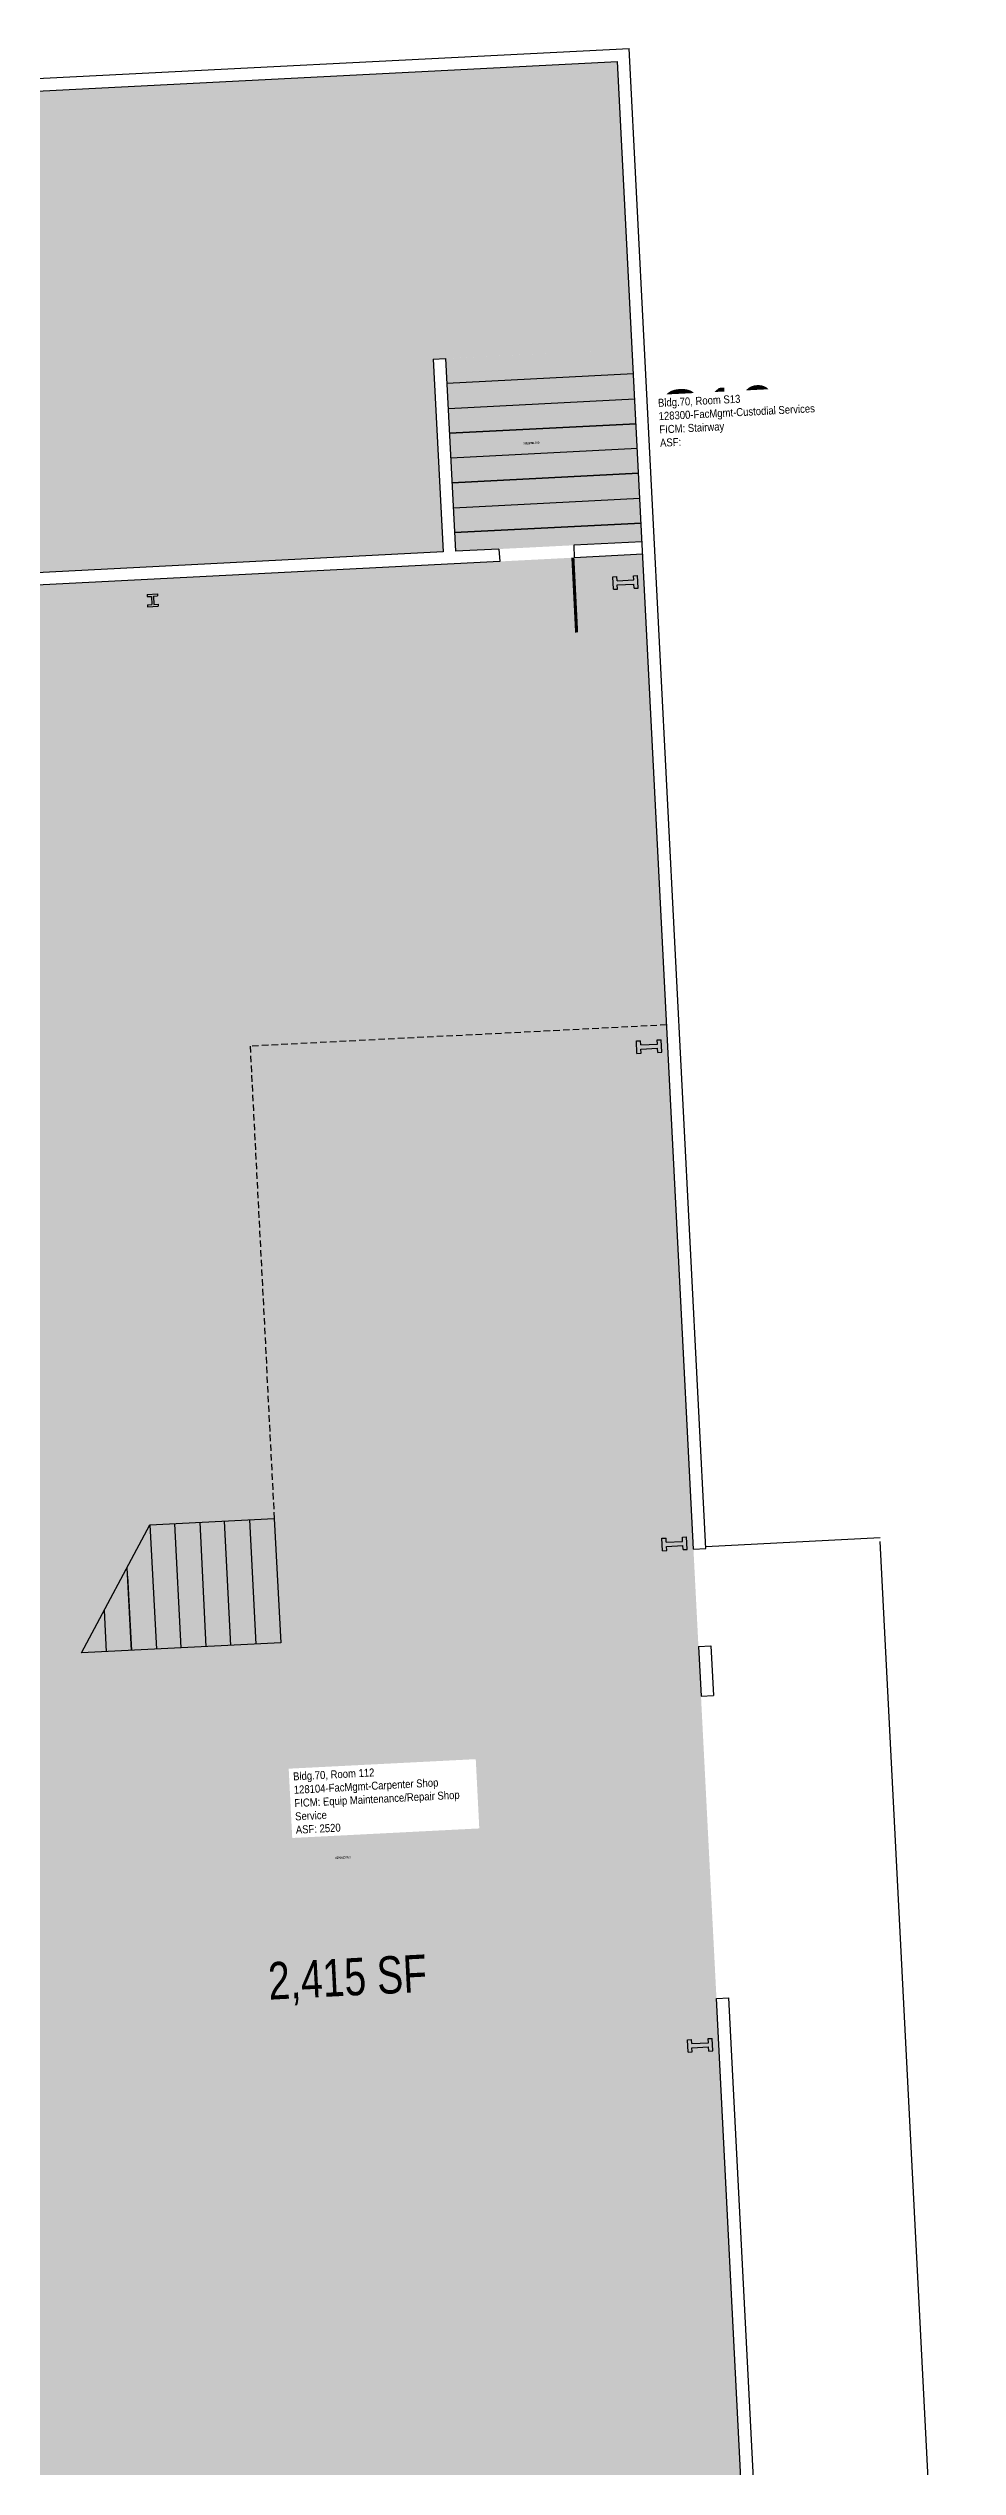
# Model space of a CAD drawing. Header units: inches. Extents: x 69217536 to 69218852, y 27687196 to 27690610.
# Drawn here: x 69218318 to 69218756, y 27689439 to 27690604 of the extents above; entities that cross this region are included whole.
import ezdxf
from ezdxf.enums import TextEntityAlignment as Align

# ---------------------------------------------------------------- set-up
doc = ezdxf.new("R2010")
doc.units = ezdxf.units.IN
doc.header["$LTSCALE"] = 50
doc.header["$MEASUREMENT"] = 0
doc.linetypes.add('DASHED2', pattern=[0.375, 0.25, -0.125])
for name, color, linetype in [('A-COLS', 5, 'CONTINUOUS'), ('A-DOOR', 2, 'CONTINUOUS'), ('A-FLOR', 3, 'CONTINUOUS'), ('A-IDEN-RNUM', 7, 'CONTINUOUS'), ('A-IDEN-SNUM', 4, 'CONTINUOUS'), ('A-IDEN-VNUM', 4, 'CONTINUOUS'), ('A-WALL', 5, 'CONTINUOUS'), ('AREA-TEXT', 3, 'CONTINUOUS'), ('Rooms-Category-Color', 7, 'CONTINUOUS'), ('Rooms-College-Color', 7, 'CONTINUOUS'), ('Rooms-Department-Color', 7, 'CONTINUOUS'), ('Rooms-Division-Color', 7, 'CONTINUOUS'), ('Rooms-Information', 7, 'CONTINUOUS')]:
    doc.layers.add(name, color=color, linetype=linetype)
doc.styles.add('CP_AREA', font='arial.ttf', dxfattribs={"height": 15})
doc.styles.add('CP_ROOMSNUMBER', font='arial.ttf', dxfattribs={"height": 1})
doc.styles.add('CP_ROOMVNUMBER', font='arial.ttf', dxfattribs={"width": 0.85, "height": 0.075})

msp = doc.modelspace()

# ---------------------------------------------------------------- hatches: boundary and pattern name
at = {"layer": 'Rooms-Category-Color', "linetype": 'ByBlock', "true_color": 0xe3c5e1}
for points in [[(69218591.8, 27690598.1), (69217773.7, 27690556.4), (69217770.9, 27690556.2), (69217777.2, 27690432.5), (69217801.2, 27690433.8), (69217806.7, 27690325.9), (69218507.8, 27690361.7), (69218503, 27690454.6), (69218598.9, 27690459.5)], [(69218639.5, 27689664.4), (69218628.4, 27689881.1), (69218604, 27690360.6), (69218587.5, 27690359.8), (69218250.4, 27690342.6), (69218283.5, 27689694.2), (69218300.5, 27689361.7), (69218654, 27689379.7)]]:
    msp.add_hatch(color=254, dxfattribs=at).paths.add_polyline_path(points)
at = {"layer": 'Rooms-Category-Color', "linetype": 'ByBlock', "true_color": 0xadadad}
msp.add_hatch(color=253, dxfattribs=at).paths.add_polyline_path([(69218598.9, 27690459.5), (69218509, 27690454.9), (69218513.8, 27690362), (69218534.7, 27690363.1), (69218603.7, 27690366.6)])
at = {"layer": 'Rooms-College-Color', "linetype": 'ByBlock', "true_color": 0x80bc67}
for points in [[(69218591.8, 27690598.1), (69217773.7, 27690556.4), (69217770.9, 27690556.2), (69217777.2, 27690432.5), (69217801.2, 27690433.8), (69217806.7, 27690325.9), (69218507.8, 27690361.7), (69218503, 27690454.6), (69218598.9, 27690459.5)], [(69218639.5, 27689664.4), (69218628.4, 27689881.1), (69218604, 27690360.6), (69218587.5, 27690359.8), (69218250.4, 27690342.6), (69218283.5, 27689694.2), (69218300.5, 27689361.7), (69218654, 27689379.7)]]:
    msp.add_hatch(color=83, dxfattribs=at).paths.add_polyline_path(points)
at = {"layer": 'Rooms-College-Color', "linetype": 'ByBlock', "true_color": 0xadadad}
msp.add_hatch(color=253, dxfattribs=at).paths.add_polyline_path([(69218598.9, 27690459.5), (69218509, 27690454.9), (69218513.8, 27690362), (69218534.7, 27690363.1), (69218603.7, 27690366.6)])
at = {"layer": 'Rooms-Department-Color', "linetype": 'ByBlock', "true_color": 0x80bc67}
for points in [[(69218591.8, 27690598.1), (69217773.7, 27690556.4), (69217770.9, 27690556.2), (69217777.2, 27690432.5), (69217801.2, 27690433.8), (69217806.7, 27690325.9), (69218507.8, 27690361.7), (69218503, 27690454.6), (69218598.9, 27690459.5)], [(69218639.5, 27689664.4), (69218628.4, 27689881.1), (69218604, 27690360.6), (69218587.5, 27690359.8), (69218250.4, 27690342.6), (69218283.5, 27689694.2), (69218300.5, 27689361.7), (69218654, 27689379.7)]]:
    msp.add_hatch(color=83, dxfattribs=at).paths.add_polyline_path(points)
at = {"layer": 'Rooms-Department-Color', "linetype": 'ByBlock', "true_color": 0xacacac}
msp.add_hatch(color=253, dxfattribs=at).paths.add_polyline_path([(69218598.9, 27690459.5), (69218509, 27690454.9), (69218513.8, 27690362), (69218534.7, 27690363.1), (69218603.7, 27690366.6)])
at = {"layer": 'Rooms-Division-Color', "linetype": 'ByBlock', "true_color": 0x80bc67}
for points in [[(69218591.8, 27690598.1), (69217773.7, 27690556.4), (69217770.9, 27690556.2), (69217777.2, 27690432.5), (69217801.2, 27690433.8), (69217806.7, 27690325.9), (69218507.8, 27690361.7), (69218503, 27690454.6), (69218598.9, 27690459.5)], [(69218639.5, 27689664.4), (69218628.4, 27689881.1), (69218604, 27690360.6), (69218587.5, 27690359.8), (69218250.4, 27690342.6), (69218283.5, 27689694.2), (69218300.5, 27689361.7), (69218654, 27689379.7)]]:
    msp.add_hatch(color=83, dxfattribs=at).paths.add_polyline_path(points)
at = {"layer": 'Rooms-Division-Color', "linetype": 'ByBlock', "true_color": 0xadadad}
msp.add_hatch(color=253, dxfattribs=at).paths.add_polyline_path([(69218598.9, 27690459.5), (69218509, 27690454.9), (69218513.8, 27690362), (69218534.7, 27690363.1), (69218603.7, 27690366.6)])

# ---------------------------------------------------------------- linework, layer by layer
at = {"layer": 'A-COLS'}
for p, q in [((69218365.1, 27690341.2), (69218370.1, 27690341.5)), ((69218370.1, 27690341.5), (69218370.2, 27690340.5)), ((69218589.5, 27690349.7), (69218591.5, 27690349.8)), ((69218589.8, 27690343.7), (69218589.5, 27690349.7)), ((69218589.8, 27690343.7), (69218591.8, 27690343.8)), ((69218591.6, 27690347.8), (69218591.5, 27690349.8)), ((69218591.6, 27690347.8), (69218599.6, 27690348.2)), ((69218591.7, 27690345.8), (69218599.7, 27690346.2)), ((69218591.8, 27690343.8), (69218591.7, 27690345.8)), ((69218599.5, 27690350.2), (69218601.5, 27690350.3)), ((69218599.6, 27690348.2), (69218599.5, 27690350.2)), ((69218599.8, 27690344.2), (69218599.7, 27690346.2)), ((69218599.8, 27690344.2), (69218601.8, 27690344.3)), ((69218601.8, 27690344.3), (69218601.5, 27690350.3)), ((69218365.1, 27690341.2), (69218365.2, 27690340.2)), ((69218365.2, 27690340.2), (69218367.2, 27690340.3)), ((69218365.4, 27690336.2), (69218367.4, 27690336.4)), ((69218365.4, 27690336.2), (69218365.4, 27690335.2)), ((69218365.4, 27690335.2), (69218370.4, 27690335.5)), ((69218367.2, 27690340.3), (69218367.4, 27690336.4)), ((69218368.2, 27690340.4), (69218370.2, 27690340.5)), ((69218368.2, 27690340.4), (69218368.4, 27690336.4)), ((69218368.4, 27690336.4), (69218370.4, 27690336.5)), ((69218370.4, 27690336.5), (69218370.4, 27690335.5)), ((69218600.9, 27690126), (69218602.9, 27690126.1)), ((69218601.2, 27690120), (69218600.9, 27690126)), ((69218601.2, 27690120), (69218603.2, 27690120.1)), ((69218603, 27690124.1), (69218602.9, 27690126.1)), ((69218603, 27690124.1), (69218611, 27690124.5)), ((69218603.1, 27690122.1), (69218611.1, 27690122.5)), ((69218603.2, 27690120.1), (69218603.1, 27690122.1)), ((69218610.9, 27690126.5), (69218612.9, 27690126.6)), ((69218611, 27690124.5), (69218610.9, 27690126.5)), ((69218611.2, 27690120.5), (69218611.1, 27690122.5)), ((69218611.2, 27690120.5), (69218613.2, 27690120.6)), ((69218613.2, 27690120.6), (69218612.9, 27690126.6)), ((69218623.1, 27689886.8), (69218625.1, 27689886.9)), ((69218625.4, 27689880.9), (69218625.1, 27689886.9)), ((69218613.2, 27689886.3), (69218615.2, 27689886.4)), ((69218613.5, 27689880.3), (69218613.2, 27689886.3)), ((69218613.5, 27689880.3), (69218615.5, 27689880.4)), ((69218615.3, 27689884.4), (69218615.2, 27689886.4)), ((69218615.3, 27689884.4), (69218623.2, 27689884.8)), ((69218615.4, 27689882.4), (69218623.3, 27689882.8)), ((69218615.5, 27689880.4), (69218615.4, 27689882.4)), ((69218623.2, 27689884.8), (69218623.1, 27689886.8)), ((69218623.4, 27689880.8), (69218623.3, 27689882.8)), ((69218623.4, 27689880.8), (69218625.4, 27689880.9)), ((69218625.5, 27689644.6), (69218627.5, 27689644.7)), ((69218625.8, 27689638.6), (69218625.5, 27689644.6)), ((69218627.6, 27689642.7), (69218627.5, 27689644.7)), ((69218627.6, 27689642.7), (69218635.6, 27689643.1)), ((69218635.5, 27689645.1), (69218637.5, 27689645.2)), ((69218635.6, 27689643.1), (69218635.5, 27689645.1)), ((69218637.8, 27689639.2), (69218637.5, 27689645.2)), ((69218625.8, 27689638.6), (69218627.8, 27689638.7)), ((69218627.7, 27689640.7), (69218635.7, 27689641.1)), ((69218627.8, 27689638.7), (69218627.7, 27689640.7)), ((69218635.8, 27689639.1), (69218635.7, 27689641.1)), ((69218635.8, 27689639.1), (69218637.8, 27689639.2))]:
    msp.add_line(p, q, dxfattribs=at)
at = {"layer": 'A-DOOR', "linetype": 'Continuous'}
msp.add_lwpolyline([(69218570.3, 27690358.9, 1.5, 1.5, 0), (69218572.1, 27690322.9, 0, 0, 0), (69218572.8, 27690323, 0, 0, -0.414214), (69218535.1, 27690357.1, 0, 0, -0.414214)], format="xyseb", dxfattribs=at)
at = {"layer": 'A-FLOR'}
for p, q in [((69218599.5, 27690447.5), (69218509.6, 27690442.9)), ((69218510.3, 27690430.9), (69218600.1, 27690435.5)), ((69218510.9, 27690418.9), (69218600.8, 27690423.5)), ((69218600.8, 27690423.5), (69218510.9, 27690418.9)), ((69218601.4, 27690411.5), (69218511.5, 27690406.9)), ((69218602, 27690399.6), (69218512.1, 27690395)), ((69218512.1, 27690395), (69218602, 27690399.6)), ((69218512.7, 27690383), (69218602.6, 27690387.6)), ((69218513.3, 27690371), (69218603.2, 27690375.6)), ((69218603.2, 27690375.6), (69218513.3, 27690371)), ((69218333.6, 27689831), (69218366.5, 27689892.7)), ((69218366.5, 27689892.7), (69218426.4, 27689895.8)), ((69218366.5, 27689892.7), (69218369.6, 27689832.8)), ((69218381.6, 27689833.4), (69218378.5, 27689893.3)), ((69218390.5, 27689894), (69218393.5, 27689834)), ((69218405.5, 27689834.6), (69218402.5, 27689894.6)), ((69218414.4, 27689895.2), (69218417.5, 27689835.3)), ((69218426.4, 27689895.8), (69218429.5, 27689835.9)), ((69218755.7, 27689153.6), (69218718.4, 27689884.7)), ((69218357.6, 27689832.2), (69218355.5, 27689872.1)), ((69218355.7, 27689868.1), (69218357.6, 27689832.2)), ((69218345.6, 27689831.6), (69218344.6, 27689851.6)), ((69218429.5, 27689835.9), (69218333.6, 27689831))]:
    msp.add_line(p, q, dxfattribs=at)
at = {"layer": 'A-FLOR', "linetype": 'DASHED2', "ltscale": 0.25}
for p, q in [((69218615.5, 27690133.7), (69218414.8, 27690123.5)), ((69218414.8, 27690123.5), (69218426.4, 27689895.8))]:
    msp.add_line(p, q, dxfattribs=at)
at = {"layer": 'A-FLOR', "linetype": 'Continuous'}
msp.add_line((69218634.4, 27689882.4), (69218718.3, 27689886.7), dxfattribs=at)
at = {"layer": 'A-WALL'}
for p, q in [((69218175.1, 27690582.9), (69218597.5, 27690604.4)), ((69218175.4, 27690576.9), (69218591.8, 27690598.1)), ((69218628.4, 27689881.1), (69218591.8, 27690598.1)), ((69218634.4, 27689881.4), (69218597.5, 27690604.4)), ((69218503, 27690454.6), (69218507.8, 27690361.7)), ((69218509, 27690454.9), (69218513.8, 27690362)), ((69218603.7, 27690366.6), (69218570.7, 27690364.9)), ((69218507.8, 27690361.7), (69217806.7, 27690325.9)), ((69218535.1, 27690357.1), (69218118.6, 27690335.8)), ((69218534.7, 27690363.1), (69218513.8, 27690362)), ((69218604, 27690360.6), (69218571, 27690358.9)), ((69218630.8, 27689834.1), (69218632.1, 27689810.2)), ((69218636.8, 27689834.4), (69218638.1, 27689810.5)), ((69218654, 27689379.7), (69218639.5, 27689664.4)), ((69218662, 27689341.1), (69218645.5, 27689664.7))]:
    msp.add_line(p, q, dxfattribs=at)
at = {"layer": 'A-WALL', "linetype": 'Continuous'}
for p, q in [((69218503, 27690454.6), (69218509, 27690454.9)), ((69218570.7, 27690364.9), (69218571, 27690358.9)), ((69218534.7, 27690363.1), (69218535.1, 27690357.1)), ((69218628.4, 27689881.1), (69218634.4, 27689881.4)), ((69218630.8, 27689834.1), (69218636.8, 27689834.4)), ((69218632.1, 27689810.2), (69218638.1, 27689810.5)), ((69218639.5, 27689664.4), (69218645.5, 27689664.7))]:
    msp.add_line(p, q, dxfattribs=at)

# ---------------------------------------------------------------- texts
at = {"layer": 'A-IDEN-RNUM', "style": 'CP_ROOMSNUMBER', "width": 0.85}
for s, p in [('0S13-00', (69218546.5, 27690413.5)), ('0112-00', (69218455.7, 27689731.7))]:
    msp.add_text(s, height=1, rotation=2.9191, dxfattribs=at).set_placement(p)
at = {"layer": 'A-IDEN-SNUM', "style": 'CP_ROOMSNUMBER', "width": 0.85}
for s, p in [('07000S1300', (69218546.5, 27690413.5)), ('0700011200', (69218455.7, 27689731.7))]:
    msp.add_text(s, height=1, rotation=2.9191, dxfattribs=at).set_placement(p)
at = {"layer": 'A-IDEN-VNUM', "style": 'CP_ROOMVNUMBER', "width": 0.85}
for s, p in [('S13', (69218612.4, 27690412.3)), ('112', (69218436.9, 27689743.8))]:
    msp.add_text(s, height=27, rotation=2.9191, dxfattribs=at).set_placement(p)
at = {"layer": 'AREA-TEXT', "linetype": 'ByBlock', "style": 'CP_AREA', "width": 0.75}
msp.add_text('2,415 SF', height=18, rotation=2.9191, dxfattribs=at).set_placement((69218461.7, 27689674.8), align=Align.MIDDLE_CENTER)

# ---------------------------------------------------------------- next in the draw order: texts
at = {"layer": 'Rooms-Information', "linetype": 'ByBlock', "width": 86.4, "attachment_point": 7, "rotation": 2.9191, "style": 'CP_ROOMVNUMBER', "bg_fill": 3, "box_fill_scale": 1.5, "bg_fill_color": 256, "bg_fill_true_color": 13158600, "bg_fill_transparency": 0}
for s, insert, char_height in [('Bldg.70, Room S13^M^J128300-FacMgmt-Custodial Services^M^JFICM: Stairway^M^JASF: ', (69218612.4, 27690412.3), 3.857), ('Bldg.70, Room 112^M^J128104-FacMgmt-Carpenter Shop^M^JFICM: Equip Maintenance/Repair Shop Service^M^JASF: 2520', (69218436.9, 27689743.8), 3.8571)]:
    msp.add_mtext(s, dxfattribs=dict(at, insert=insert, char_height=char_height))

doc.saveas('drawing.dxf')
